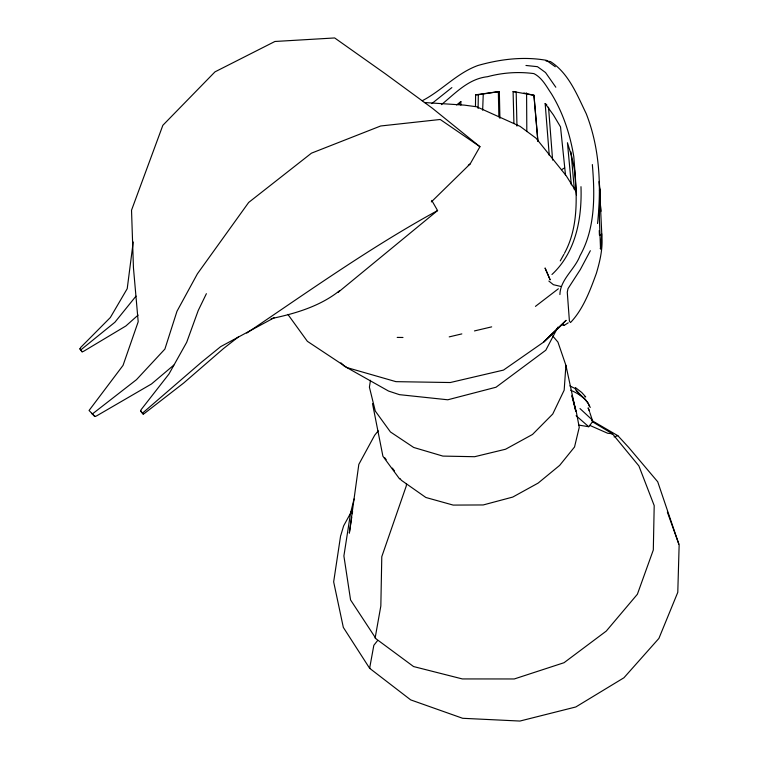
<?xml version="1.0" encoding="UTF-8"?>
<svg xmlns="http://www.w3.org/2000/svg" width="759" height="759" viewBox="0 0 759 759"><rect width="100%" height="100%" fill="white"/><g stroke="black" fill="none" stroke-linecap="round" stroke-linejoin="round"><path stroke-width="1.14" d="M460.827 105.112L460.865 101.554L456.605 104.97M475.476 106.279L475.608 94.809L499.337 91.545L499.915 118.347M478.104 108.433L478.322 94.714L499.337 91.545M483.255 94.107L482.658 110.216M580.986 186.676C582.068 218.175 576.043 252.073 551.954 274.492M552.685 335.933L557.931 342.091L565.91 365.345L564.174 390.173L552.742 414.034L532.505 434.461L505.56 449.233L474.641 456.709L442.886 456.093L413.702 447.468L390.439 431.956L375.288 411.065L369.405 387.166L370.487 380.259M406.463 483.72L406.302 485.883L381.786 556.679L380.838 605.967L375.117 638.129L413.56 666.554L462.335 678.935L514.27 678.963L564.032 662.711L606.261 631.09L637.389 594.24L653.309 549.981L654.201 505.608L638.879 465.893L612.428 433.75L592.295 421.672M597.561 223.516C601.384 186.657 599.923 148.451 586.195 113.613C577.106 94.894 568.662 73.158 550.446 61.574L546.034 60.967M600.246 248.326L600.53 248.886L601.697 234.626L599.771 235.024M133.223 241.988L127.218 288.676L110.359 317.499L80.596 347.527L80.018 349.225L82.124 351.825L83.566 351.322L125.88 325.972L138.091 315.108M340.535 536.29L333.656 581.868L343.324 627.399L369.624 668.29L410.704 699.893L462.658 718.289L519.934 721.05L575.815 706.971L623.945 677.768L658.907 638.404L677.787 592.333L679.144 544.953L667.36 512.078M351.74 517.183L349.33 533.141L358.817 464.394L374.671 435.249L378.238 430.865M352.261 513.767L352.603 511.49M592.343 164.542C594.904 195.044 595.464 228.117 580.037 255.65C574.933 269.379 560.294 279.369 559.905 294.549M350.658 512.752L354.055 498.986M599.43 190.367L599.714 189.361L599.401 219.55L600.53 248.886M340.744 535.588L343.637 525.854L351.559 511.405M612.152 434.509L612.428 433.75L607.674 433.266L589.809 425.391M206.391 293.686L198.213 310.554L186.705 342.281L168.963 374.007L141.25 409.509L140.624 410.723L141.316 412.014L143.204 414.101L144.295 413.532L183.65 383.048L223.706 348.381L238.421 336.911M564.468 253.288C580.445 223.943 576.223 188.716 573.804 156.715C570.17 134.618 563.178 112.968 551.432 93.793C546.347 86.365 542.258 77.883 533.909 73.604C518.378 71.526 502.657 72.617 487.544 76.706C468.455 78.756 455.466 93.215 441.444 104.619M590.35 250.707L580.331 269.549L568.007 288.638L567.277 292.187L568.434 307.907L569.421 321.161L570.512 322.537C583.187 309.264 590.113 290.507 596.384 273.306C600.17 260.508 603.263 247.14 601.65 233.715M557.922 327.129L545.787 350.222L496.025 387.232L447.801 399.784L399.452 394.661L388.551 391.056L344.225 366.104L340.952 362.859M351.664 511.13L350.544 513.198L343.893 555.967L350.573 599.942L375.677 638.167M560.265 260.887L563.946 254.293M431.33 201.913L470.172 163.906L479.963 146.715L432.45 108.3L385.211 73.699L334.672 37.95L274.919 41.479L214.987 71.858L162.853 125.301L131.525 210.224L133.451 267.842L138.195 321.759L123.043 365.392L89.069 410.477L94.79 416.473L96.488 415.96L151.487 383.978L173.792 365.117M459.015 104.011L460.865 101.554M578.633 425.068L588.756 426.729L592.77 421.435L589.828 412.573M136.003 296.133L114.903 322.252L80.871 349.852M271.105 318.657C295.166 313.657 320.184 306.266 339.586 290.688M565.939 320.507L543.928 341.901L503.492 370.088L450.286 382.527L395.951 381.654L347.024 367.603L307.367 341.313L287.898 314.416M566.053 320.355L543.691 341.92L563.387 323.438M338.059 292.395L437.582 210.556L431.748 200.414M451.861 87.598L431.786 103.613M535.446 306.37L558.368 288.781M377.413 640.776L373.836 645.302L369.624 668.29L370.534 668.337M614.088 436.899L617.845 435.685L628.613 447.355L657.721 481.794L678.812 544.07M468.312 165.282L470.172 163.906M142.54 413.114L201.571 362.138L220.679 346.626L274.369 317.66M92.228 414.082L136.497 379.652L164.883 349.093L176.98 311.266L197.406 273.809L248.677 202.444L311.456 153.166L380.667 125.985L440.229 119.476L479.963 146.715M246.741 333.087C309.397 290.82 371.227 246.846 437.582 210.556M561.432 324.605L564.146 325.402L568.225 322.831M561.622 169.637L564.592 167.919M422.222 100.738C441.852 90.653 456.899 73.044 477.999 65.473C500.181 59.164 523.492 56.289 546.366 60.312L555.294 66.735M449.214 336.882L461.842 333.903M474.46 330.924L491.671 326.863M475.608 94.809L478.322 94.714M397.194 337.413L402.982 337.48M424.366 102.512L464.299 105.121L476.718 106.782L520.095 126.364L536.044 138.195L566.195 175.727L576.442 192.036M525.959 65.464L537.438 66.678L541.518 69.591L545.541 72.56L555.816 87.228M513.919 123.319L513.093 91.507L533.994 95.33L537.932 141.183M575.341 387.526L581.688 392.441L585.711 396.91L584.98 396.758M513.093 91.507L516.177 92.076L516.964 126.089M523.89 93.006L533.994 95.33M570.702 390.24C578.671 393.57 587.181 399.063 590.227 407.507M569.895 385.895L574.933 388.456L579.705 394.566L584.62 398.826L588.073 403.086L589.212 406.093M561.024 286.494L553.396 284.701L548.861 281.067M591.498 420.344L617.845 435.685M588.756 426.729L576.109 415.704M549.269 155.415L545.161 103.547L546.793 104.78M94.79 416.473L91.83 413.276M143.204 414.101L140.624 410.723M579.999 408.57L591.176 418.949L592.77 421.435M576.1 390.316L585.91 400.316M82.124 351.825L79.856 348.618M562.827 323.77L564.146 325.402M384.813 457.8L386.189 459.679M392.384 468.104L394.452 470.922M399.965 478.417L401.35 480.286L425.865 497.487L453.17 505.086L483.208 504.953L512.761 497.069L538.131 483.094L559.649 465.4L574.535 446.994L579.25 427.308L576.271 411.663L571.963 395.316M399.632 478.995L382.906 456.225L372.508 403.646M545.161 103.547L553.434 114.97L560.521 126.905L565.54 175.367M550.038 279.578L545.057 267.984L550.123 279.824M571.973 396.264L575.777 411.179L565.91 365.345M571.328 184.835L567.447 142.72L571.688 156.42L574.591 170.215L576.442 194.93M571.005 151.999L574.373 189.722M533.909 95.207L537.846 141.183M548.52 107.199L552.609 160.102M599.648 187.928L600.739 211.524L599.297 181.382L601.783 234.085M599.249 230.527L599.43 235.091M498.359 92.048L498.862 116.791M526.585 92.911L526.822 131.573M589.553 411.302L588.168 408.057L589.553 411.302"/></g></svg>
